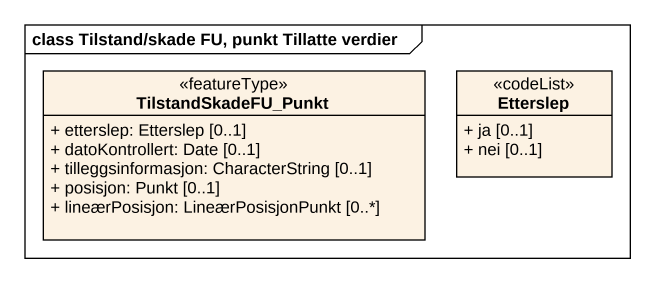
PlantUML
@startuml
mainframe class Tilstand/skade FU, punkt Tillatte verdier
hide circle
hide empty members
skinparam classAttributeIconSize 0
class TilstandSkadeFU_Punkt <<featureType>> {
  + etterslep: Etterslep [0..1]
  + datoKontrollert: Date [0..1]
  + tilleggsinformasjon: CharacterString [0..1]
  + posisjon: Punkt [0..1]
  + lineærPosisjon: LineærPosisjonPunkt [0..*]
}
class Etterslep <<codeList>> {
  + ja [0..1]
  + nei [0..1]
}
@enduml
